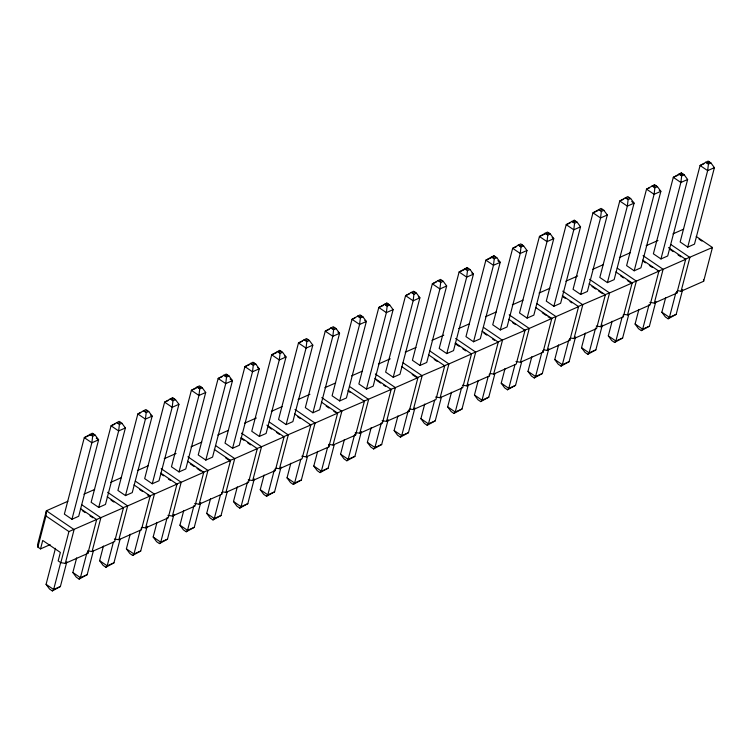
<?xml version="1.0" encoding="UTF-8"?>
<svg xmlns="http://www.w3.org/2000/svg" width="752" height="752" viewBox="0 0 752 752"><rect width="100%" height="100%" fill="white"/><g stroke="black" fill="none" stroke-linecap="round" stroke-linejoin="round"><path stroke-width="1.13" d="M50.158 544.645L40.523 548.904L37.863 547.099L45.966 515.975L46.398 510.768L67.887 501.274M95.175 435.126L92.646 436.245L91.866 442.778L71.948 519.256L64.371 514.114L84.29 437.636L92.336 433.199L95.175 435.126L98.615 439.798L78.687 516.276L71.948 519.256M121.946 423.301L119.418 424.419L118.637 430.943L98.719 507.431L91.142 502.28L111.061 425.801L119.107 421.364L121.946 423.301L125.387 427.963L105.468 504.442L98.719 507.431M148.727 411.466L146.198 412.585L145.418 419.118L125.49 495.596L117.914 490.445L137.842 413.967L145.879 409.539L148.727 411.466L152.158 416.129L132.239 492.616L125.49 495.596M175.498 399.632L172.969 400.75L172.189 407.283L152.261 483.762L144.685 478.62L164.613 402.132L172.659 397.705L175.498 399.632L178.929 404.303L159.01 480.782L152.261 483.762M202.269 387.797L199.741 388.916L198.96 395.449L179.042 471.927L171.465 466.785L191.384 390.307L199.43 385.87L202.269 387.797L205.71 392.469L185.782 468.947L179.042 471.927M229.04 375.972L226.512 377.09L225.732 383.614L205.813 460.102L198.237 454.951L218.155 378.472L226.202 374.035L229.04 375.972L232.481 380.634L212.562 457.113L205.813 460.102M255.821 364.137L253.283 365.256L252.503 371.789L232.584 448.267L225.008 443.116L244.926 366.638L252.973 362.21L255.821 364.137L259.252 368.8L239.333 445.287L232.584 448.267M282.592 352.303L280.064 353.421L279.283 359.954L259.355 436.433L251.779 431.291L271.707 354.803L279.753 350.376L282.592 352.303L286.023 356.974L266.105 433.453L259.355 436.433M309.363 340.468L306.835 341.587L306.055 348.12L286.136 424.598L278.56 419.456L298.478 342.978L306.525 338.541L309.363 340.468L312.804 345.14L292.876 421.618L286.136 424.598M336.135 328.643L333.606 329.761L332.826 336.285L312.907 412.773L305.331 407.622L325.249 331.143L333.296 326.706L336.135 328.643L339.575 333.305L319.647 409.784L312.907 412.773M362.906 316.808L360.377 317.927L359.597 324.46L339.678 400.938L332.102 395.787L352.021 319.309L360.067 314.881L362.906 316.808L366.346 321.471L346.428 397.958L339.678 400.938M389.686 304.974L387.158 306.092L386.378 312.625L366.45 389.104L358.873 383.962L378.801 307.474L386.838 303.047L389.686 304.974L393.117 309.645L373.199 386.124L366.45 389.104M416.458 293.148L413.929 294.258L413.149 300.791L393.221 377.269L385.644 372.127L405.572 295.649L413.619 291.212L416.458 293.148L419.889 297.811L399.97 374.289L393.221 377.269M443.229 281.314L440.7 282.432L439.92 288.956L420.001 365.444L412.425 360.293L432.344 283.814L440.39 279.387L443.229 281.314L446.669 285.976L426.741 362.464L420.001 365.444M470 269.479L467.471 270.598L466.691 277.131L446.773 353.609L439.196 348.467L459.115 271.98L467.161 267.552L470 269.479L473.44 274.151L453.522 350.629L446.773 353.609M496.781 257.645L494.243 258.763L493.472 265.296L473.544 341.775L465.967 336.633L485.886 260.154L493.932 255.718L496.781 257.645L500.212 262.316L480.293 338.795L473.544 341.775M523.552 245.819L521.023 246.938L520.243 253.462L500.315 329.949L492.739 324.798L512.667 248.32L520.713 243.883L523.552 245.819L526.983 250.482L507.064 326.96L500.315 329.949M550.323 233.985L547.794 235.103L547.014 241.636L527.096 318.115L519.519 312.964L539.438 236.485L547.484 232.058L550.323 233.985L553.763 238.647L533.835 315.135L527.096 318.115M577.094 222.15L574.566 223.269L573.785 229.802L553.867 306.28L546.29 301.138L566.209 224.651L574.255 220.223L577.094 222.15L580.535 226.822L560.616 303.3L553.867 306.28M603.875 210.316L601.337 211.434L600.557 217.967L580.638 294.446L573.062 289.304L592.98 212.825L601.027 208.389L603.875 210.316L607.306 214.987L587.387 291.466L580.638 294.446M630.646 198.49L628.117 199.609L627.337 206.133L607.409 282.62L599.833 277.469L619.761 200.991L627.798 196.554L630.646 198.49L634.077 203.153L614.158 279.631L607.409 282.62M657.417 186.656L654.889 187.774L654.108 194.307L634.19 270.786L626.613 265.635L646.532 189.156L654.578 184.729L657.417 186.656L660.858 191.318L640.93 267.806L634.19 270.786M684.188 174.821L681.66 175.94L680.88 182.473L660.961 258.951L653.385 253.809L673.303 177.322L681.35 172.894L684.188 174.821L687.629 179.493L667.701 255.971L660.961 258.951M710.96 162.996L708.431 164.105L707.651 170.638L687.732 247.117L680.156 241.975L700.074 165.496L708.121 161.06L710.96 162.996L714.4 167.658L694.481 244.137L687.732 247.117M40.523 548.904L42.723 540.462L60.367 552.438L58.167 560.889L60.827 562.693L65.302 563.37L87.862 553.406L96.66 519.613L80.417 508.587M66.853 561.725L60.395 586.504L52.349 590.94L49.51 589.004L46.079 584.342L55.46 548.302M60.696 562.458L53.655 589.483L52.349 590.94M60.827 562.693L68.93 531.57L123.431 507.788L107.198 496.752M65.302 563.37L74.1 529.587L46.398 510.768L37.6 544.561L37.863 547.099M93.333 551.019L87.176 574.678L79.129 579.106L76.281 577.179L72.85 572.507L76.666 557.871M86.875 552.88L80.426 577.658L79.129 579.106M87.862 553.406L87.599 550.859L92.073 551.536L100.871 517.752L81.771 504.78M120.104 539.193L113.947 562.844L105.9 567.271L103.062 565.344L99.621 560.682L103.438 546.037M113.364 542.173L107.198 565.824L105.9 567.271M114.37 539.034L118.854 539.71L127.652 505.917L150.203 495.953L133.969 484.927M147.176 526.231L140.718 551.009L132.672 555.446L129.833 553.51L126.392 548.847L130.209 534.202M140.135 530.339L133.969 553.989L132.672 555.446M118.854 539.71L141.404 529.737L150.203 495.953L149.253 496.076L147.336 494.778M142.269 527.368L145.625 527.876L154.423 494.092L176.983 484.119L160.74 473.093M173.947 514.396L167.489 539.175L159.443 543.611L156.604 541.684L153.173 537.013L156.98 522.377M167.198 517.385L160.749 542.164L159.443 543.611M167.922 515.364L172.396 516.041L181.194 482.258L203.754 472.294L187.511 461.258M200.718 502.571L194.26 527.349L186.223 531.777L183.375 529.85L179.944 525.178L183.751 510.542M193.969 505.551L187.521 530.329L186.223 531.777M194.693 503.53L199.167 504.207L207.966 470.423L230.526 460.459L214.282 449.423M227.198 491.864L221.041 515.515L212.995 519.942L210.156 518.015L206.715 513.353L210.532 498.708M220.449 494.844L214.292 518.495L212.995 519.942M199.167 504.207L221.727 494.243L230.526 460.459L229.576 460.581L225.75 457.977M222.583 491.874L225.938 492.381L234.746 458.598L257.297 448.624L241.063 437.598M254.27 478.902L247.812 503.68L239.766 508.117L236.927 506.181L233.487 501.518L237.303 486.873M247.521 481.882L241.063 506.66L239.766 508.117M248.235 479.87L252.719 480.547L261.517 446.763L284.077 436.79L266.875 425.115M281.041 467.067L274.583 491.846L266.537 496.282L263.698 494.355L260.258 489.684L264.074 475.048M274.292 470.056L267.834 494.835L266.537 496.282M252.719 480.547L275.27 470.573L284.077 436.79L283.119 436.912L310.849 424.965L294.605 413.929M276.134 468.205L279.49 468.712L288.289 434.929L269.188 421.957M307.521 456.37L301.355 480.02L293.318 484.448L290.469 482.521L287.038 477.849L290.845 463.213M300.772 459.35L294.615 483L293.318 484.448M301.787 456.21L306.261 456.878L315.06 423.094L337.62 413.13L321.377 402.104M334.292 444.535L328.135 468.186L320.089 472.613L317.241 470.686L313.81 466.024L317.626 451.379M327.543 447.515L321.386 471.166L320.089 472.613M306.261 456.878L328.821 446.914L337.62 413.13L336.67 413.252L364.391 401.295L348.157 390.269M328.558 444.376L333.033 445.052L341.84 411.269L321.771 397.639M361.355 431.573L354.906 456.351L346.86 460.788L344.021 458.852L340.581 454.189L344.397 439.544M354.615 434.553L348.157 459.331L346.86 460.788M333.033 445.052L355.593 435.079L364.391 401.295L363.442 401.418L391.162 389.461L374.928 378.435M356.448 432.71L359.813 433.218L368.612 399.434L349.501 386.462M388.135 419.748L381.678 444.526L373.631 448.953L370.792 447.026L367.352 442.355L371.168 427.719M381.386 422.727L374.928 447.506L373.631 448.953M382.11 420.706L386.584 421.383L395.383 387.6L417.943 377.636L401.7 366.6M414.907 407.913L408.449 432.691L400.402 437.119L397.564 435.192L394.133 430.529L397.94 415.884M408.157 410.893L401.709 435.671L400.402 437.119M386.584 421.383L409.135 411.419L417.943 377.636L416.984 377.748L444.714 365.801L428.471 354.775M410 409.05L413.356 409.558L422.154 375.765L403.053 362.793M441.386 397.206L435.229 420.857L427.183 425.294L424.335 423.357L420.904 418.695L424.72 404.05M434.637 400.186L428.48 423.837L427.183 425.294M435.652 397.047L440.127 397.723L448.925 363.94L471.485 353.966L455.251 342.94M468.449 384.244L462.001 409.022L453.954 413.459L451.115 411.532L447.675 406.86L451.491 392.215M461.709 387.233L455.251 412.002L453.954 413.459M471.485 353.966L462.687 387.75L440.127 397.723M462.424 385.212L466.898 385.889L475.706 352.105L498.256 342.132L482.023 331.106M494.929 373.537L488.772 397.197L480.725 401.624L477.887 399.697L474.446 395.026L478.263 380.39M488.189 376.526L482.023 400.177L480.725 401.624M466.898 385.889L489.458 375.925L498.256 342.132L497.307 342.254L525.037 330.307L508.794 319.271M490.323 373.547L493.679 374.054L502.477 340.271L483.367 327.299M521.709 361.712L515.543 385.362L507.497 389.79L504.658 387.863L501.217 383.2L505.034 368.555M514.96 364.692L508.803 388.342L507.497 389.79M515.975 361.552L520.45 362.229L529.248 328.445L551.808 318.472L535.565 307.446M548.772 348.749L542.314 373.528L534.277 377.965L531.429 376.028L527.998 371.366L531.805 356.721M541.731 352.857L535.574 376.508L534.277 377.965M520.45 362.229L543.01 352.256L551.808 318.472M543.865 349.887L547.221 350.394L556.019 316.611L578.579 306.637L562.336 295.611M575.543 336.915L569.095 361.693L561.048 366.13L558.21 364.203L554.769 359.531L558.586 344.895M568.803 339.904L562.346 364.682L561.048 366.13M547.221 350.394L569.781 340.421L578.579 306.637L577.63 306.76L605.351 294.812L589.117 283.777M570.636 338.052L573.992 338.56L582.8 304.776L562.74 291.156M602.314 325.09L595.866 349.868L587.82 354.295L584.981 352.368L581.54 347.697L585.357 333.061M595.575 328.069L589.117 352.848L587.82 354.295M596.289 326.048L600.773 326.725L609.571 292.942L632.131 282.978L615.888 271.951M628.794 314.383L622.637 338.033L614.591 342.461L611.752 340.534L608.312 335.871L612.128 321.226M622.054 317.363L615.888 341.013L614.591 342.461M600.773 326.725L623.323 316.761L632.131 282.978L631.172 283.1L627.347 280.496M624.188 314.392L627.544 314.9L636.342 281.116L658.902 271.143L642.659 260.117M655.866 301.42L649.408 326.199L641.362 330.636L638.523 328.699L635.092 324.037L638.899 309.392M649.117 304.4L642.669 329.179L641.362 330.636M649.841 302.389L654.315 303.065L663.114 269.282L685.674 259.308L668.481 247.634M682.637 289.595L676.189 314.364L668.143 318.801L665.294 316.874L661.863 312.202L665.68 297.566M675.898 292.575L669.44 317.353L668.143 318.801M654.315 303.065L676.875 293.092L685.674 259.308L684.724 259.431L712.445 247.483L696.211 236.448M677.731 290.723L681.086 291.231L689.885 257.447L670.784 244.475M681.086 291.231L703.646 281.267L712.445 247.483L711.495 247.596M171.353 399.152L172.659 397.705M278.447 351.823L279.753 350.376M385.541 304.494L386.838 303.047M465.864 269L467.161 267.552M493.932 255.718L492.635 257.165L485.886 260.154L493.472 265.296L500.212 262.316L497.843 260.709M572.958 221.671L574.255 220.223M653.281 186.176L654.578 184.729M680.052 174.342L681.35 172.894M91.039 434.647L84.29 437.636L91.866 442.778L98.615 439.798L96.247 438.19M114.915 424.1L111.061 425.801L118.637 430.943L125.387 427.963M140.727 412.688L137.842 413.967L145.418 419.118L152.158 416.129L150.579 415.057M168.467 400.431L164.613 402.132L172.189 407.283L178.929 404.303M196.206 388.173L191.384 390.307L198.96 395.449L205.71 392.469M222.009 376.771L218.155 378.472L225.732 383.614L232.481 380.634L230.112 379.027M249.749 364.513L244.926 366.638L252.503 371.789L259.252 368.8L257.673 367.728M276.52 352.679L271.707 354.803L279.283 359.954L286.023 356.974L284.444 355.903M302.332 341.267L298.478 342.978L306.055 348.12L312.804 345.14M329.103 329.442L325.249 331.143L332.826 336.285L339.575 333.305L337.996 332.234M354.916 318.03L352.021 319.309L359.597 324.46L366.346 321.471L364.767 320.399M383.614 305.35L378.801 307.474L386.378 312.625L393.117 309.645M409.426 293.947L405.572 295.649L413.149 300.791L419.889 297.811L418.319 296.739M436.198 282.113L432.344 283.814L439.92 288.956L446.669 285.976M463.937 269.855L459.115 271.98L466.691 277.131L473.44 274.151L471.861 273.079M516.521 246.618L512.667 248.32L520.243 253.462L526.983 250.482M545.219 233.928L539.438 236.485L547.014 241.636L553.763 238.647L552.184 237.576M570.063 222.949L566.209 224.651L573.785 229.802L580.535 226.822M597.802 210.692L592.98 212.825L600.557 217.967L607.306 214.987M623.615 199.289L619.761 200.991L627.337 206.133L634.077 203.153L631.708 201.545M649.418 187.878L646.532 189.156L654.108 194.307L660.858 191.318L659.278 190.247M678.125 175.197L673.303 177.322L680.88 182.473L687.629 179.493M703.928 163.786L700.074 165.496L707.651 170.638L714.4 167.658M91.227 435.286L93.756 434.167M117.998 423.451L120.527 422.333M144.769 411.617L147.307 410.498M171.55 399.782L174.079 398.673M198.321 387.957L200.85 386.838M225.092 376.122L227.621 375.004M251.864 364.288L254.392 363.169M278.644 352.462L281.173 351.344M305.415 340.628L307.944 339.509M332.187 328.793L334.715 327.675M358.958 316.959L361.486 315.84M385.729 305.133L388.267 304.015M412.51 293.299L415.038 292.18M439.281 281.464L441.809 280.346M466.052 269.63L468.581 268.511M492.823 257.804L495.352 256.686M519.604 245.97L522.132 244.851M546.375 234.135L548.904 233.017M573.146 222.301L575.675 221.191M599.917 210.475L602.446 209.357M626.689 198.641L629.227 197.522M653.469 186.806L655.998 185.688M680.24 174.981L682.769 173.862M707.012 163.146L709.54 162.028M83.914 494.196L94.658 489.449M110.685 482.361L121.429 477.614M137.466 470.526L148.2 465.779M164.237 458.701L176.053 453.475M191.008 446.867L201.752 442.12M217.779 435.032L228.523 430.285M244.55 423.197L256.366 417.98M271.331 411.372L282.066 406.625M298.102 399.538L309.918 394.311M324.873 387.703L335.618 382.956M351.645 375.868L362.389 371.121M378.425 364.043L390.241 358.817M405.196 352.209L415.941 347.462M431.968 340.374L443.783 335.157M458.739 328.539L469.483 323.792M485.519 316.714L496.254 311.967M512.291 304.88L523.025 300.133M539.062 293.045L549.806 288.298M565.833 281.22L577.649 275.993M592.604 269.385L603.348 264.638M619.385 257.551L630.12 252.804M646.156 245.716L657.972 240.499M672.927 233.891L683.671 229.144M92.073 551.536L114.633 541.572L123.431 507.788L122.482 507.91L127.652 505.917L107.592 492.297M145.625 527.876L168.175 517.902L176.983 484.119L176.024 484.241L181.194 482.258L161.135 468.637M172.396 516.041L194.956 506.077L203.754 472.294L202.805 472.406L207.966 470.423L187.906 456.802M225.938 492.381L248.498 482.408L257.297 448.624L256.347 448.747L261.517 446.763L241.458 433.133M279.49 468.712L302.05 458.748L310.849 424.965L309.89 425.077L315.06 423.094L295 409.473M359.813 433.218L382.364 423.254L391.162 389.461L390.213 389.583L395.383 387.6L375.323 373.979M413.356 409.558L435.916 399.585L444.714 365.801L443.765 365.923L448.925 363.94L429.824 350.958M493.679 374.054L516.229 364.09L525.037 330.307L524.078 330.429L529.248 328.445L509.189 314.815M573.992 338.56L596.552 328.596L605.351 294.812L604.401 294.925L609.571 292.942L589.512 279.321M627.544 314.9L650.104 304.927L658.902 271.143L657.944 271.265L663.114 269.282L643.054 255.652M60.395 586.504L53.655 589.483L46.079 584.342M87.176 574.678L80.426 577.658L72.85 572.507M113.947 562.844L107.198 565.824L99.621 560.682M140.718 551.009L133.969 553.989L126.392 548.847M167.489 539.175L160.749 542.164L153.173 537.013M194.26 527.349L187.521 530.329L179.944 525.178M221.041 515.515L214.292 518.495L206.715 513.353M247.812 503.68L241.063 506.66L233.487 501.518M274.583 491.846L267.834 494.835L260.258 489.684M301.355 480.02L294.615 483L287.038 477.849M328.135 468.186L321.386 471.166L313.81 466.024M354.906 456.351L348.157 459.331L340.581 454.189M381.678 444.526L374.928 447.506L367.352 442.355M408.449 432.691L401.709 435.671L394.133 430.529M435.229 420.857L428.48 423.837L420.904 418.695M462.001 409.022L455.251 412.002L447.675 406.86M488.772 397.197L482.023 400.177L474.446 395.026M515.543 385.362L508.803 388.342L501.217 383.2M542.314 373.528L535.574 376.508L527.998 371.366M569.095 361.693L562.346 364.682L554.769 359.531M595.866 349.868L589.117 352.848L581.54 347.697M622.637 338.033L615.888 341.013L608.312 335.871M649.408 326.199L642.669 329.179L635.092 324.037M676.189 314.364L669.44 317.353L661.863 312.202M631.172 283.1L636.342 281.116L617.242 268.135M471.57 353.694L475.706 352.105L455.646 338.485M229.576 460.581L234.746 458.598L215.636 445.616M149.253 496.076L154.423 494.092L135.313 481.111M705.592 162.178L708.431 164.105M678.821 174.013L681.66 175.94M652.05 185.847L654.889 187.774M699.05 239.155L701.926 241.101M625.269 197.673L628.117 199.609M670.37 249.683L673.237 251.629M678.022 254.881L680.889 256.836M598.498 209.507L601.337 211.434M642.64 260.869L645.507 262.815M649.333 265.418L652.21 267.364M571.727 221.342L574.566 223.269M620.644 275.946L623.521 277.892M544.956 233.176L547.794 235.103M591.956 286.484L595.791 289.078M598.658 291.033L602.484 293.628M518.175 245.002L521.023 246.938M563.276 297.012L565.184 298.309M569.969 301.561L571.887 302.859M491.404 256.836L494.243 258.763M536.919 303.629L556.019 316.611L550.849 318.594L547.982 316.639M542.239 312.747L546.065 315.342M464.633 268.671L467.471 270.598M512.601 322.627L515.468 324.573M437.861 280.496L440.7 282.432M483.912 333.155L486.779 335.11M492.522 339.011L494.44 340.308M411.09 292.331L413.929 294.258M455.223 343.692L459.049 346.287M462.875 348.89L465.751 350.836M384.31 304.165L387.158 306.092M434.195 359.418L437.062 361.374M357.538 316L360.377 317.927M412.199 374.505L416.035 377.1M330.767 327.825L333.606 329.761M376.818 380.484L380.644 383.088M383.511 385.033L385.428 386.34M303.996 339.66L306.835 341.587M348.129 391.021L350.047 392.318M277.215 351.494L280.064 353.421M326.142 406.099L329.009 408.054M333.794 411.297L335.712 412.604M250.444 363.329L253.283 365.256M297.454 416.636L300.321 418.582M223.673 375.154L226.512 377.09M268.765 427.164L271.641 429.11M276.426 432.362L279.293 434.318M196.902 386.989L199.741 388.916M241.035 438.35L243.911 440.296M247.737 442.9L250.604 444.846M170.121 398.823L172.969 400.75M143.35 410.658L146.198 412.585M190.359 463.965L194.185 466.56M197.062 468.505L200.887 471.109M116.579 422.483L119.418 424.419M161.671 474.493L163.588 475.79M168.373 479.043L170.281 480.34M89.808 434.318L92.646 436.245M139.684 489.571L142.551 491.526M110.995 500.108L113.872 502.054M82.306 510.636L85.183 512.591M89.967 515.834L92.834 517.79M45.966 515.975L68.93 531.57M703.477 279.575L703.646 281.267M676.697 291.4L676.875 293.092M623.154 315.069L623.323 316.761M569.602 338.729L569.781 340.421M542.831 350.564L543.01 352.256M489.289 374.223L489.458 375.925M408.966 409.727L409.135 411.419M355.329 432.541L355.593 435.079M328.643 445.222L328.821 446.914M275.1 468.881L275.27 470.573M221.549 492.551L221.727 494.243M141.235 528.045L141.404 529.737"/></g></svg>
